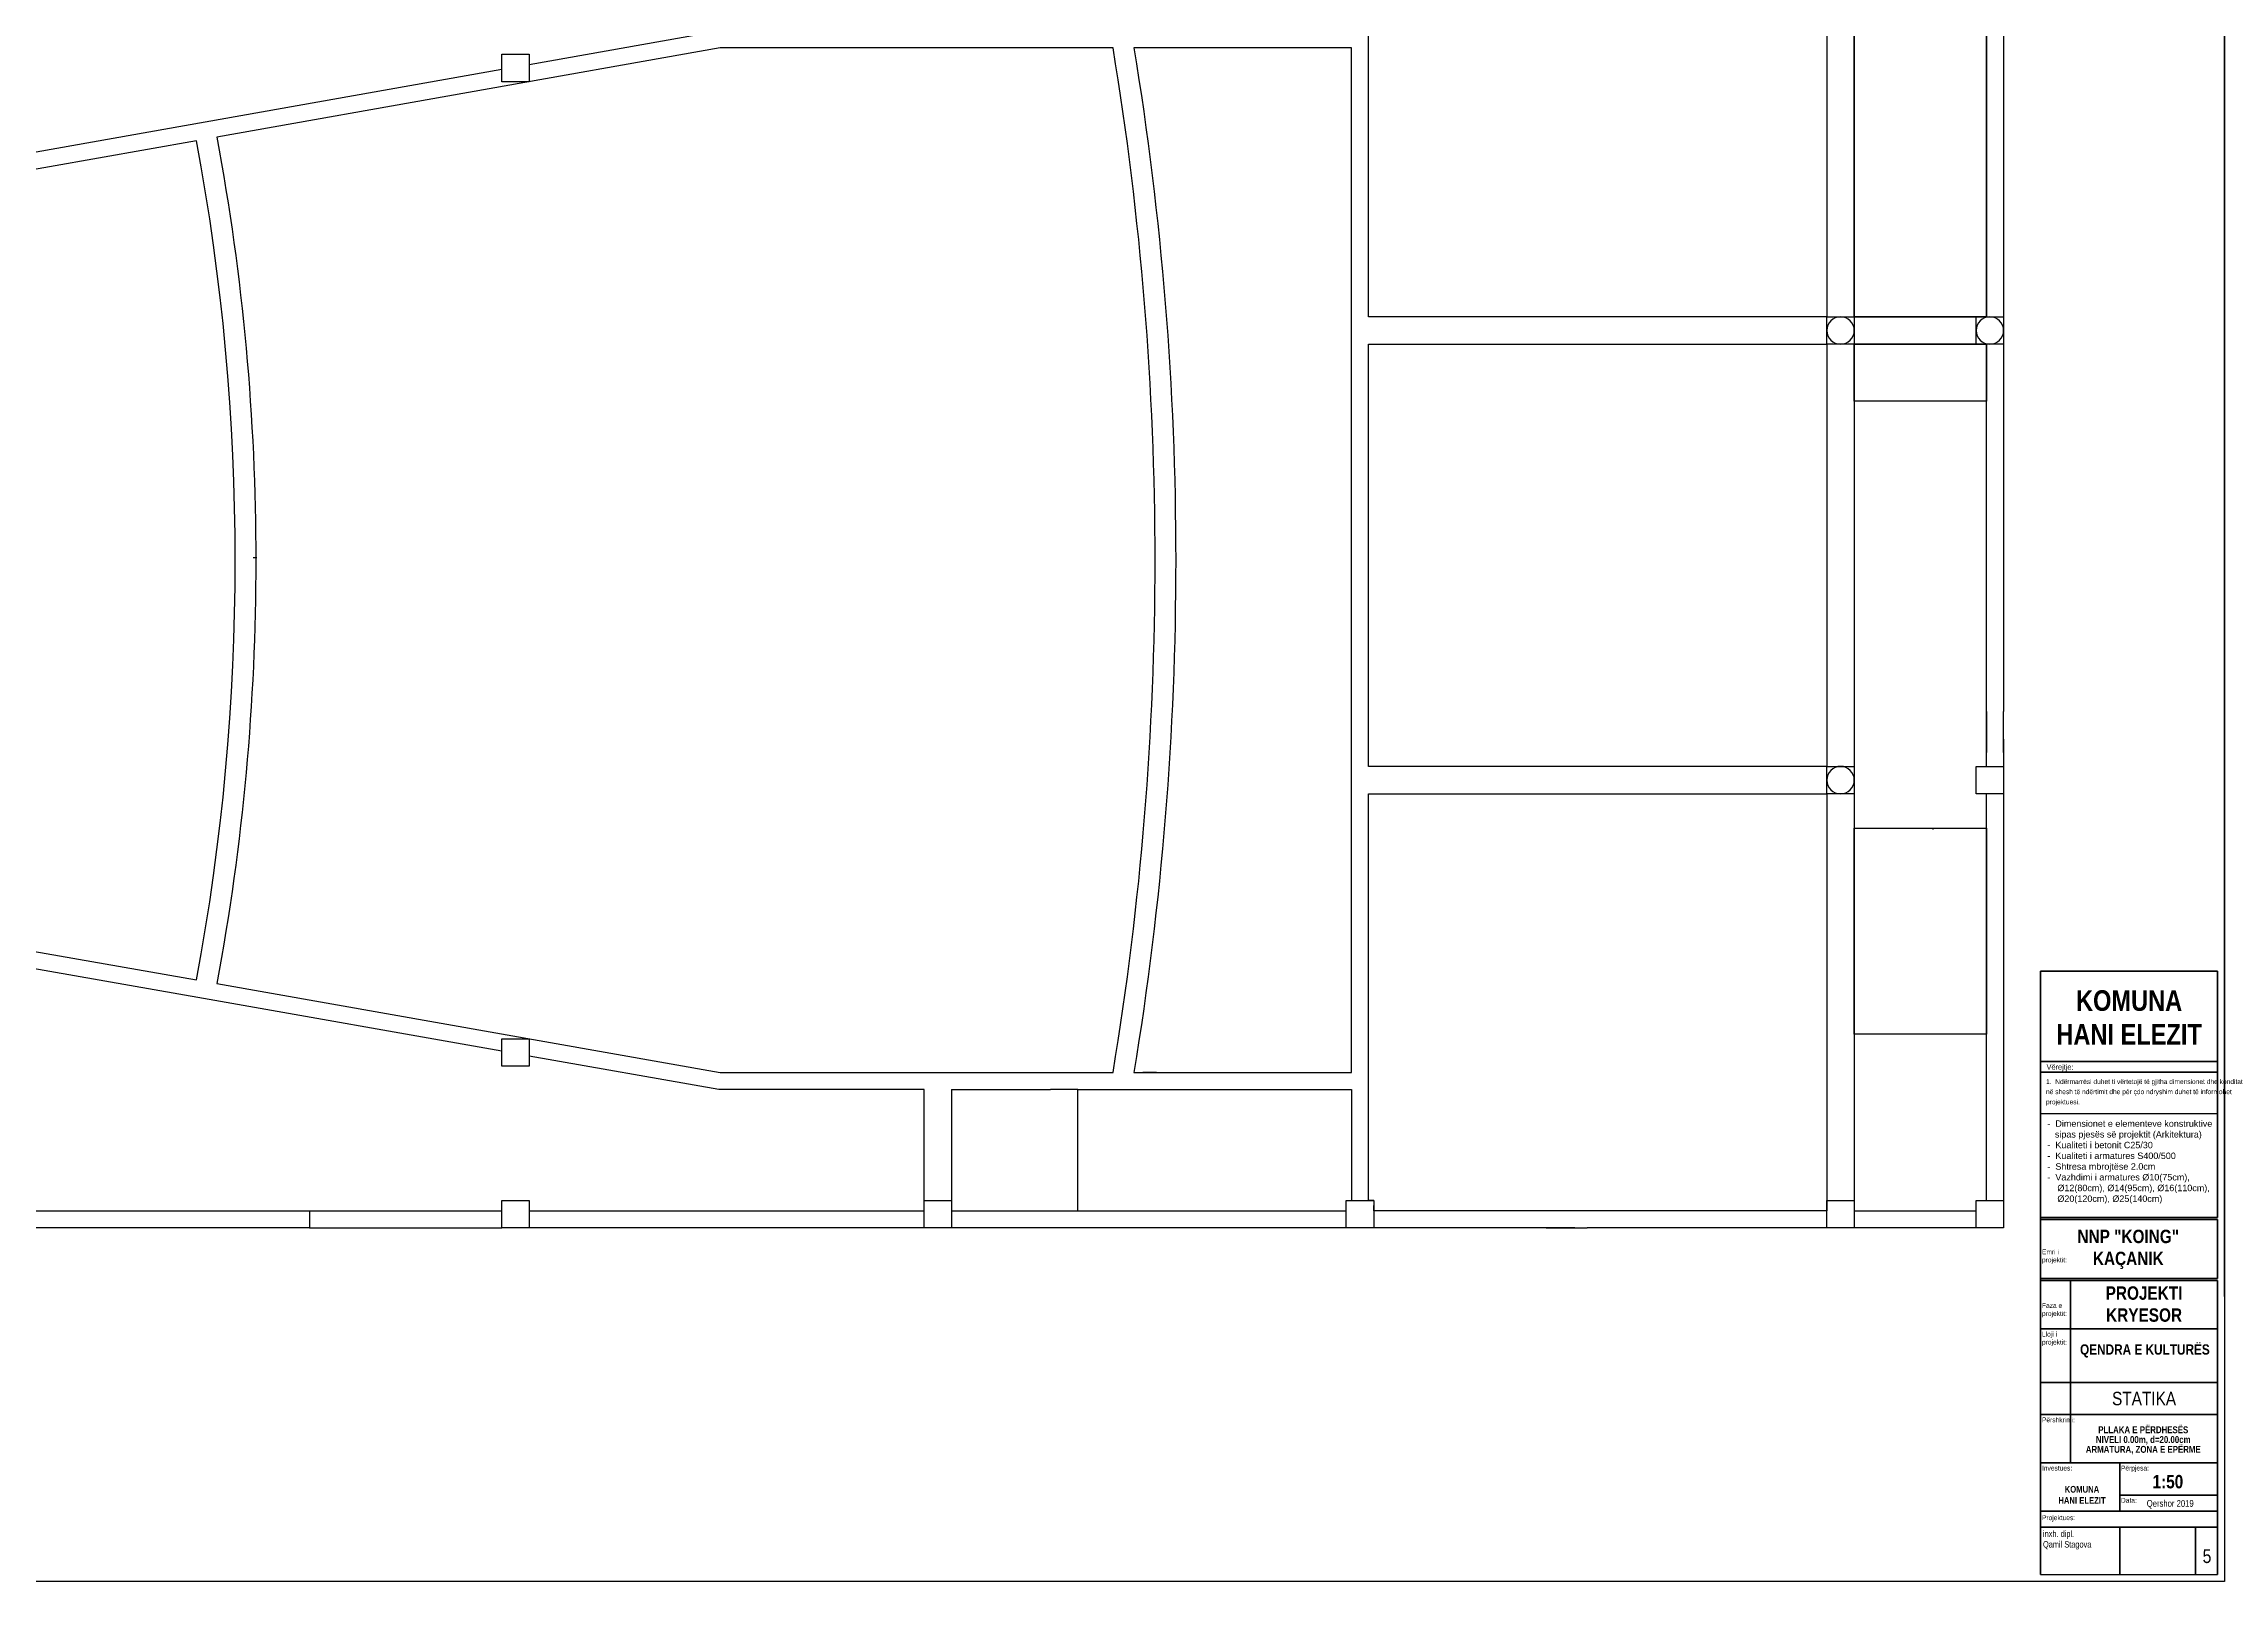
# Model space of a CAD drawing. Header units: inches. Extents: x 2751 to 16603, y -224 to 3976.
# Drawn here: x 13427 to 16603, y -224 to 2017 of the extents above; entities that cross this region are included whole.
import ezdxf

# ---------------------------------------------------------------- set-up
doc = ezdxf.new("R2010")
doc.units = ezdxf.units.IN
doc.layers.add('0_Pen_No__1', color=7, linetype='Continuous', lineweight=35)
doc.layers.add('TEKSTI_Pen_No__201', color=7, linetype='Continuous', lineweight=18)
doc.layers.add('A4_OP', color=7, linetype='Continuous')
doc.styles.add('GENERATED_STYLE_1', font='ARIAL.TTF')
doc.styles.add('GENERATED_STYLE_3', font='ARIALN.TTF')
doc.styles.add('GENERATED_STYLE_4', font='ARIALNB.TTF')

msp = doc.modelspace()

# ---------------------------------------------------------------- linework, layer by layer
for p, q in [((16603, 3976), (16603, -224)), ((16603, 191), (16603, 3576)), ((13737, 1267.4), (13731.9, 1267.4)), ((16178.5, 873.5), (16178.5, 871.5)), ((15047.7, 517.5), (15027.7, 517.5)), ((16335.4, 457.7), (16593, 457.7)), ((13814, 316), (14094, 316)), ((13814, 291), (14094, 291)), ((16335.4, -214), (16593, -214)), ((16603, -224), (11358.4, -224))]:
    msp.add_line(p, q)
at = {"layer": '0_Pen_No__1', "linetype": 'Continuous'}
for p, q in [((16335.4, 306.4), (16335.4, 665)), ((16335.4, 665), (16593, 665)), ((16593, 665), (16593, 306.4)), ((16335.4, 533.3), (16593, 533.3)), ((16335.4, 517.7), (16593, 517.7)), ((16335.4, 337.2), (16335.4, 423)), ((16335.4, -214), (16335.4, 334.1)), ((16335.4, 306.4), (16593, 306.4)), ((16335.4, 303.2), (16593, 303.2)), ((16593, 303.2), (16593, 217.5)), ((16335.4, 217.5), (16593, 217.5)), ((16335.4, 214.3), (16593, 214.3)), ((16335.4, 214.3), (16593, 214.3)), ((16379, -51.3), (16379, 214.3)), ((16593, 214.3), (16593, -214)), ((16335.4, 144), (16593, 144)), ((16335.4, 65.9), (16593, 65.9)), ((16335.4, 19), (16593, 19)), ((16335.4, -51.3), (16593, -51.3)), ((16450.5, -121.6), (16450.5, -51.3)), ((16335.4, -121.6), (16593, -121.6)), ((16450.5, -98.2), (16593, -98.2)), ((16335.4, -145), (16593, -145)), ((16450.5, -145), (16450.5, -214)), ((16560.8, -214), (16560.8, -145))]:
    msp.add_line(p, q, dxfattribs=at)
at = {"layer": 'A4_OP'}
for points in [[(16281.5, 2238.5), (16281.5, 1598.5)], [(15356.5, 1618.5), (15356.5, 2218.5)], [(16024, 2218.5), (16024, 1618.5)], [(16024, 2218.5), (16024, 1618.5)], [(16064, 1618.5), (16064, 2218.5)], [(16064, 2218.5), (16064, 1618.5)], [(16256.5, 2218.5), (16256.5, 1618.5)], [(16256.5, 1618.5), (16256.5, 2218.5)], [(14134, 1986.3), (14409.9, 2035.3)], [(14412.1, 2010.3), (13678.9, 1880.2)], [(14729, 2010.3), (14412.1, 2010.3)], [(14984.3, 2010.3), (14729, 2010.3)], [(15331.5, 2010.3), (15014.7, 2010.3)], [(15331.5, 2010.3), (15014.7, 2010.3)], [(15331.5, 517.5), (15331.5, 2010.3)], [(15331.5, 1598.5), (15331.5, 2010.3)], [(15356.5, 1618.5), (15356.5, 2022.8)], [(13364, 1849.7), (14094, 1979.2)], [(14094, 2001), (14134, 2001)], [(14094, 1961), (14094, 2001)], [(14134, 2001), (14134, 1961)], [(14134, 1961), (14094, 1961)], [(13649.4, 1875), (13364, 1824.4)], [(13649.4, 1875), (13364, 1824.4)], [(15331.5, 943.5), (15331.5, 1598.5)], [(16024, 1618.5), (15356.5, 1618.5)], [(16024, 1618.5), (15356.5, 1618.5)], [(16024, 1618.5), (16064, 1618.5)], [(16024, 1578.5), (16024, 1618.5)], [(16256.5, 1618.5), (16064, 1618.5)], [(16064, 1618.5), (16064, 1578.5)], [(16064, 1618.5), (16256.5, 1618.5)], [(16241.5, 1618.5), (16281.5, 1618.5)], [(16241.5, 1578.5), (16241.5, 1618.5)], [(16281.5, 1618.5), (16281.5, 1578.5)], [(16281.5, 1598.5), (16281.5, 1043.5)], [(15356.5, 963.5), (15356.5, 1578.5)], [(15356.5, 1578.5), (16024, 1578.5)], [(15356.5, 963.5), (15356.5, 1578.5)], [(15356.5, 1578.5), (16024, 1578.5)], [(16024, 1578.5), (16024, 963.5)], [(16064, 1578.5), (16024, 1578.5)], [(16024, 1578.5), (16024, 963.5)], [(16064, 1578.5), (16256.5, 1578.5)], [(16064, 1495.5), (16064, 1578.5)], [(16064, 1578.5), (16064, 943.5)], [(16256.5, 1578.5), (16064, 1578.5)], [(16281.5, 1578.5), (16241.5, 1578.5)], [(16256.5, 1578.5), (16256.5, 1495.5)], [(16256.5, 1043.5), (16256.5, 1578.5)], [(16256.5, 1495.5), (16064, 1495.5)], [(16256.5, 1043.5), (16256.5, 983.5)], [(16256.5, 963.5), (16256.5, 1043.5)], [(16281.5, 983.5), (16281.5, 1043.5)], [(16281.5, 1003.2), (16281.5, 291)], [(16024, 963.5), (15356.5, 963.5)], [(16024, 963.5), (15356.5, 963.5)], [(16024, 963.5), (16064, 963.5)], [(16024, 923.5), (16024, 963.5)], [(16064, 963.5), (16064, 923.5)], [(16241.5, 963.5), (16281.5, 963.5)], [(16241.5, 923.5), (16241.5, 963.5)], [(16241.5, 963.5), (16281.5, 963.5)], [(16241.5, 923.5), (16241.5, 963.5)], [(16281.5, 963.5), (16281.5, 923.5)], [(16281.5, 963.5), (16281.5, 923.5)], [(15331.5, 517.5), (15331.5, 943.5)], [(15356.5, 331), (15356.5, 923.5)], [(15356.5, 923.5), (16024, 923.5)], [(15356.5, 505), (15356.5, 923.5)], [(15356.5, 923.5), (16024, 923.5)], [(16024, 923.5), (16024, 316)], [(16064, 923.5), (16024, 923.5)], [(16024, 923.5), (16024, 573.5)], [(16064, 943.5), (16064, 573.5)], [(16281.5, 923.5), (16241.5, 923.5)], [(16281.5, 923.5), (16241.5, 923.5)], [(16256.5, 331), (16256.5, 923.5)], [(16064, 873.5), (16256.5, 873.5)], [(16064, 573.5), (16064, 873.5)], [(16256.5, 873.5), (16256.5, 573.5)], [(13364, 702.7), (13649.4, 652.3)], [(13364, 702.7), (13649.4, 652.3)], [(13659.6, 625.1), (13364, 677.3)], [(13678.9, 647), (14412.1, 517.5)], [(14094, 548.3), (13659.6, 625.1)], [(16024, 573.5), (16024, 316)], [(16256.5, 573.5), (16064, 573.5)], [(16064, 573.5), (16064, 316)], [(14094, 566.7), (14134, 566.7)], [(14094, 526.7), (14094, 566.7)], [(14134, 566.7), (14134, 526.7)], [(14409.9, 492.5), (14134, 541.3)], [(14134, 526.7), (14094, 526.7)], [(14412.1, 517.5), (14729, 517.5)], [(14729, 517.5), (14984.3, 517.5)], [(15014.7, 517.5), (15331.5, 517.5)], [(15014.7, 517.5), (15331.5, 517.5)], [(14709, 492.5), (14409.9, 492.5)], [(14709, 316), (14709, 492.5)], [(14749, 492.5), (14749, 316)], [(14749, 492.5), (14893.3, 492.5)], [(14933, 492.5), (14893.3, 492.5)], [(14933, 492.5), (14893.3, 492.5)], [(14933, 492.5), (15331.5, 492.5)], [(14933, 316), (14933, 492.5)], [(14933, 316), (14933, 492.5)], [(15331.5, 492.5), (15331.5, 331)], [(15356.5, 331), (15356.5, 505)], [(14094, 331), (14134, 331)], [(14094, 291), (14094, 331)], [(14134, 331), (14134, 291)], [(14709, 331), (14749, 331)], [(14709, 291), (14709, 331)], [(14749, 331), (14749, 291)], [(15324, 331), (15364, 331)], [(15324, 291), (15324, 331)], [(15324, 331), (15364, 331)], [(15324, 291), (15324, 331)], [(15364, 331), (15356.5, 331)], [(15364, 331), (15364, 291)], [(15364, 331), (15364, 291)], [(15364, 316), (15364, 323.5)], [(16024, 331), (16064, 331)], [(16024, 291), (16024, 331)], [(16024, 331), (16064, 331)], [(16024, 291), (16024, 331)], [(16064, 331), (16064, 291)], [(16064, 331), (16064, 291)], [(16241.5, 331), (16281.5, 331)], [(16241.5, 291), (16241.5, 331)], [(16241.5, 331), (16281.5, 331)], [(16241.5, 291), (16241.5, 331)], [(16281.5, 331), (16281.5, 291)], [(16281.5, 331), (16281.5, 291)], [(13814, 291), (13344, 291)], [(13364, 316), (13779.9, 316)], [(13779.9, 316), (13814, 316)], [(13814, 316), (13814, 291)], [(14134, 291), (14094, 291)], [(14729, 291), (14114, 291)], [(14134, 316), (14709, 316)], [(14749, 291), (14709, 291)], [(15344, 291), (14729, 291)], [(14749, 316), (14933, 316)], [(14749, 316), (14933, 316)], [(14933, 316), (15324, 316)], [(15364, 291), (15324, 291)], [(15364, 291), (15324, 291)], [(15656.7, 291), (15344, 291)], [(16024, 316), (15364, 316)], [(15675, 316), (15364, 316)], [(15675, 316), (15615, 316)], [(15615, 291), (15675, 291)], [(16024, 316), (15675, 316)], [(16044, 291), (15675, 291)], [(16064, 291), (16024, 291)], [(16064, 291), (16024, 291)], [(16281.5, 291), (16044, 291)], [(16064, 316), (16241.5, 316)], [(16281.5, 291), (16241.5, 291)], [(16281.5, 291), (16241.5, 291)]]:
    msp.add_lwpolyline(points, dxfattribs=at)
for points in [[(14984.3, 517.5, 0.082033), (14984.3, 2010.3)], [(15014.7, 2010.3, -0.081492), (15014.7, 517.5)], [(15014.7, 2010.3, -0.081492), (15014.7, 517.5)], [(13649.4, 652.3, 0.092036), (13649.4, 1875)], [(13649.4, 652.3, 0.092036), (13649.4, 1875)], [(13678.9, 1880.2, -0.091999), (13678.9, 647)], [(16064, 1598.5, 1), (16024, 1598.5)], [(16024, 1598.5, 1), (16064, 1598.5)], [(16281.5, 1598.5, 1), (16241.5, 1598.5)], [(16241.5, 1598.5, 1), (16281.5, 1598.5)], [(16064, 943.5, 1), (16024, 943.5)], [(16024, 943.5, 1), (16064, 943.5)]]:
    msp.add_lwpolyline(points, format="xyb", dxfattribs=at)

# ---------------------------------------------------------------- texts
at = {"layer": '0_Pen_No__1', "linetype": 'Continuous'}
for s, insert, char_height, width, attachment_point, line_spacing_factor, style in [('\\A1;KOMUNA HANI ELEZIT', (16464.2, 637.3), 30, 214.051, 2, 0.984903, 'GENERATED_STYLE_4'), ('\\A1;1.  Ndërmarrësi duhet ti vërtetojë të gjitha dimensionet dhe konditat në shesh të ndërtimit dhe për çdo ndryshim duhet të informohet projektuesi. ', (16343.2, 507.7), 7.0313, 245.916, 1, 1.261061, 'GENERATED_STYLE_3'), ('\\A1;NNP "KOING"\\PKAÇANIK', (16463, 288.4), 19.531, 214.051, 2, 0.984903, 'GENERATED_STYLE_4'), ('\\A1;Emri i\\Pprojektit:', (16337.3, 259.6), 7.03, 67.539, 1, 0.996607, 'GENERATED_STYLE_3'), ('\\A1;PROJEKTI KRYESOR', (16486, 205.9), 19.531, 214.051, 2, 0.984903, 'GENERATED_STYLE_4'), ('\\A1;Faza e \\Pprojektit:', (16337.3, 181.5), 7.031, 67.539, 1, 0.996607, 'GENERATED_STYLE_3'), ('\\A1;Lloji i \\Pprojektit:', (16337.3, 139.8), 7.031, 67.539, 1, 0.996607, 'GENERATED_STYLE_3'), ('\\A1;QENDRA E KULTURËS', (16487.2, 121.4), 15, 214.051, 2, 0.984903, 'GENERATED_STYLE_4'), ('\\A1;PLLAKA E PËRDHESËS\\PNIVELI 0.00m, d=20.00cm\\PARMATURA, ZONA E EPËRME', (16484.8, 1.9), 10, 227.819, 2, 0.8554, 'GENERATED_STYLE_4'), ('\\A1;inxh. dipl. \\PQamil Stagova', (16338.8, -149.9), 9.375, 167.016, 1, 0.98645, 'GENERATED_STYLE_3')]:
    msp.add_mtext(s, dxfattribs=dict(at, insert=insert, char_height=char_height, width=width, attachment_point=attachment_point, line_spacing_factor=line_spacing_factor, style=style))
for s, insert, char_height, attachment_point, style in [('\\A1;Vërejtje:', (16344, 529.4), 7.812, 1, 'GENERATED_STYLE_3'), ('\\A1;STATIKA', (16486, 52.2), 19.531, 2, 'GENERATED_STYLE_3'), ('\\A1;Përshkrimi:', (16337.3, 14.9), 7.031, 1, 'GENERATED_STYLE_3'), ('\\A1;Investues: ', (16337.3, -55.4), 7.031, 1, 'GENERATED_STYLE_3'), ('\\A1;Përpjesa:', (16452.4, -55.4), 7.031, 1, 'GENERATED_STYLE_3'), ('\\A1;\\pi-24.727;KOMUNA \\P\\pi-33.963;HANI ELEZIT', (16395.1, -84.9), 9.766, 1, 'GENERATED_STYLE_4'), ('\\A1;1:50', (16520.7, -68.9), 19.53, 2, 'GENERATED_STYLE_4'), ('\\A1;Data: ', (16452.4, -102.3), 7.03, 1, 'GENERATED_STYLE_3'), ('\\A1;Qershor 2019', (16524.1, -105.5), 9.766, 2, 'GENERATED_STYLE_3'), ('\\A1;Projektues: ', (16337.3, -127.7), 7.031, 1, 'GENERATED_STYLE_3'), ('\\A1;5', (16577.7, -177.2), 20, 2, 'GENERATED_STYLE_3')]:
    msp.add_mtext(s, dxfattribs=dict(at, insert=insert, char_height=char_height, attachment_point=attachment_point, style=style))
at = {"layer": 'TEKSTI_Pen_No__201', "linetype": 'Continuous', "insert": (16345.2, 447.7), "char_height": 9.375, "attachment_point": 1, "style": 'GENERATED_STYLE_1'}
msp.add_mtext('-  Dimensionet e elementeve konstruktive\\P   sipas pjesës së projektit (Arkitektura)\\P-  Kualiteti i betonit C25/30\\P-  Kualiteti i armatures S400/500\\P-  Shtresa mbrojtëse 2.0cm\\P-  Vazhdimi i armatures Ø10(75cm), \\P    Ø12(80cm), Ø14(95cm), Ø16(110cm), \\P    Ø20(120cm), Ø25(140cm)    ', dxfattribs=at)

doc.saveas('drawing.dxf')
